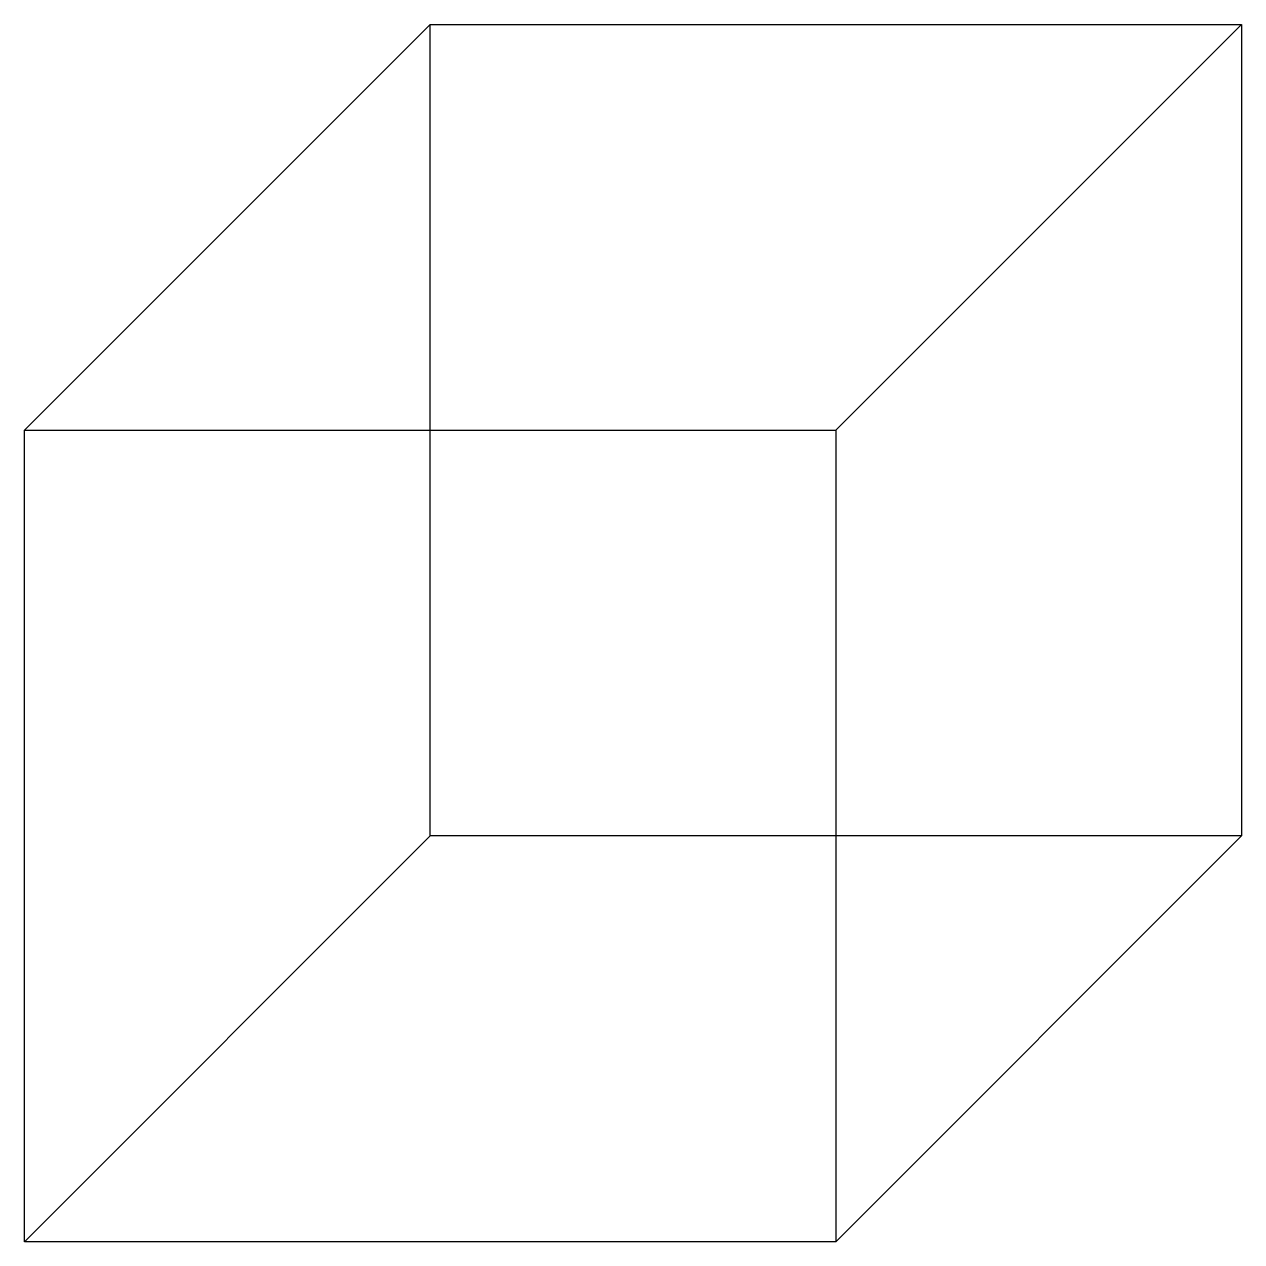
# Model space of a CAD drawing. Header units: metres. Extents: x -48 to 192, y -52 to 76.
# Drawn here: x -47.74 to -17.74, y -51.85 to -21.85 of the extents above; entities that cross this region are included whole.
import ezdxf

# ---------------------------------------------------------------- set-up
doc = ezdxf.new("R2010")
doc.units = ezdxf.units.M
doc.header["$LTSCALE"] = 0.1

msp = doc.modelspace()

# ---------------------------------------------------------------- linework, layer by layer
for p, q in [((-37.736, -21.854), (-47.736, -31.854)), ((-37.736, -31.854), (-37.736, -21.854)), ((-37.736, -21.854), (-17.736, -21.854)), ((-17.736, -21.854), (-27.736, -31.854)), ((-17.736, -21.854), (-17.736, -41.854)), ((-47.736, -51.854), (-47.736, -31.854)), ((-47.736, -31.854), (-27.736, -31.854)), ((-37.736, -41.854), (-37.736, -31.854)), ((-27.736, -31.854), (-27.736, -51.854)), ((-37.736, -41.854), (-47.736, -51.854)), ((-27.736, -41.854), (-37.736, -41.854)), ((-17.736, -41.854), (-27.736, -41.854)), ((-17.736, -41.854), (-27.736, -51.854)), ((-27.736, -51.854), (-47.736, -51.854))]:
    msp.add_line(p, q)

doc.saveas('drawing.dxf')
